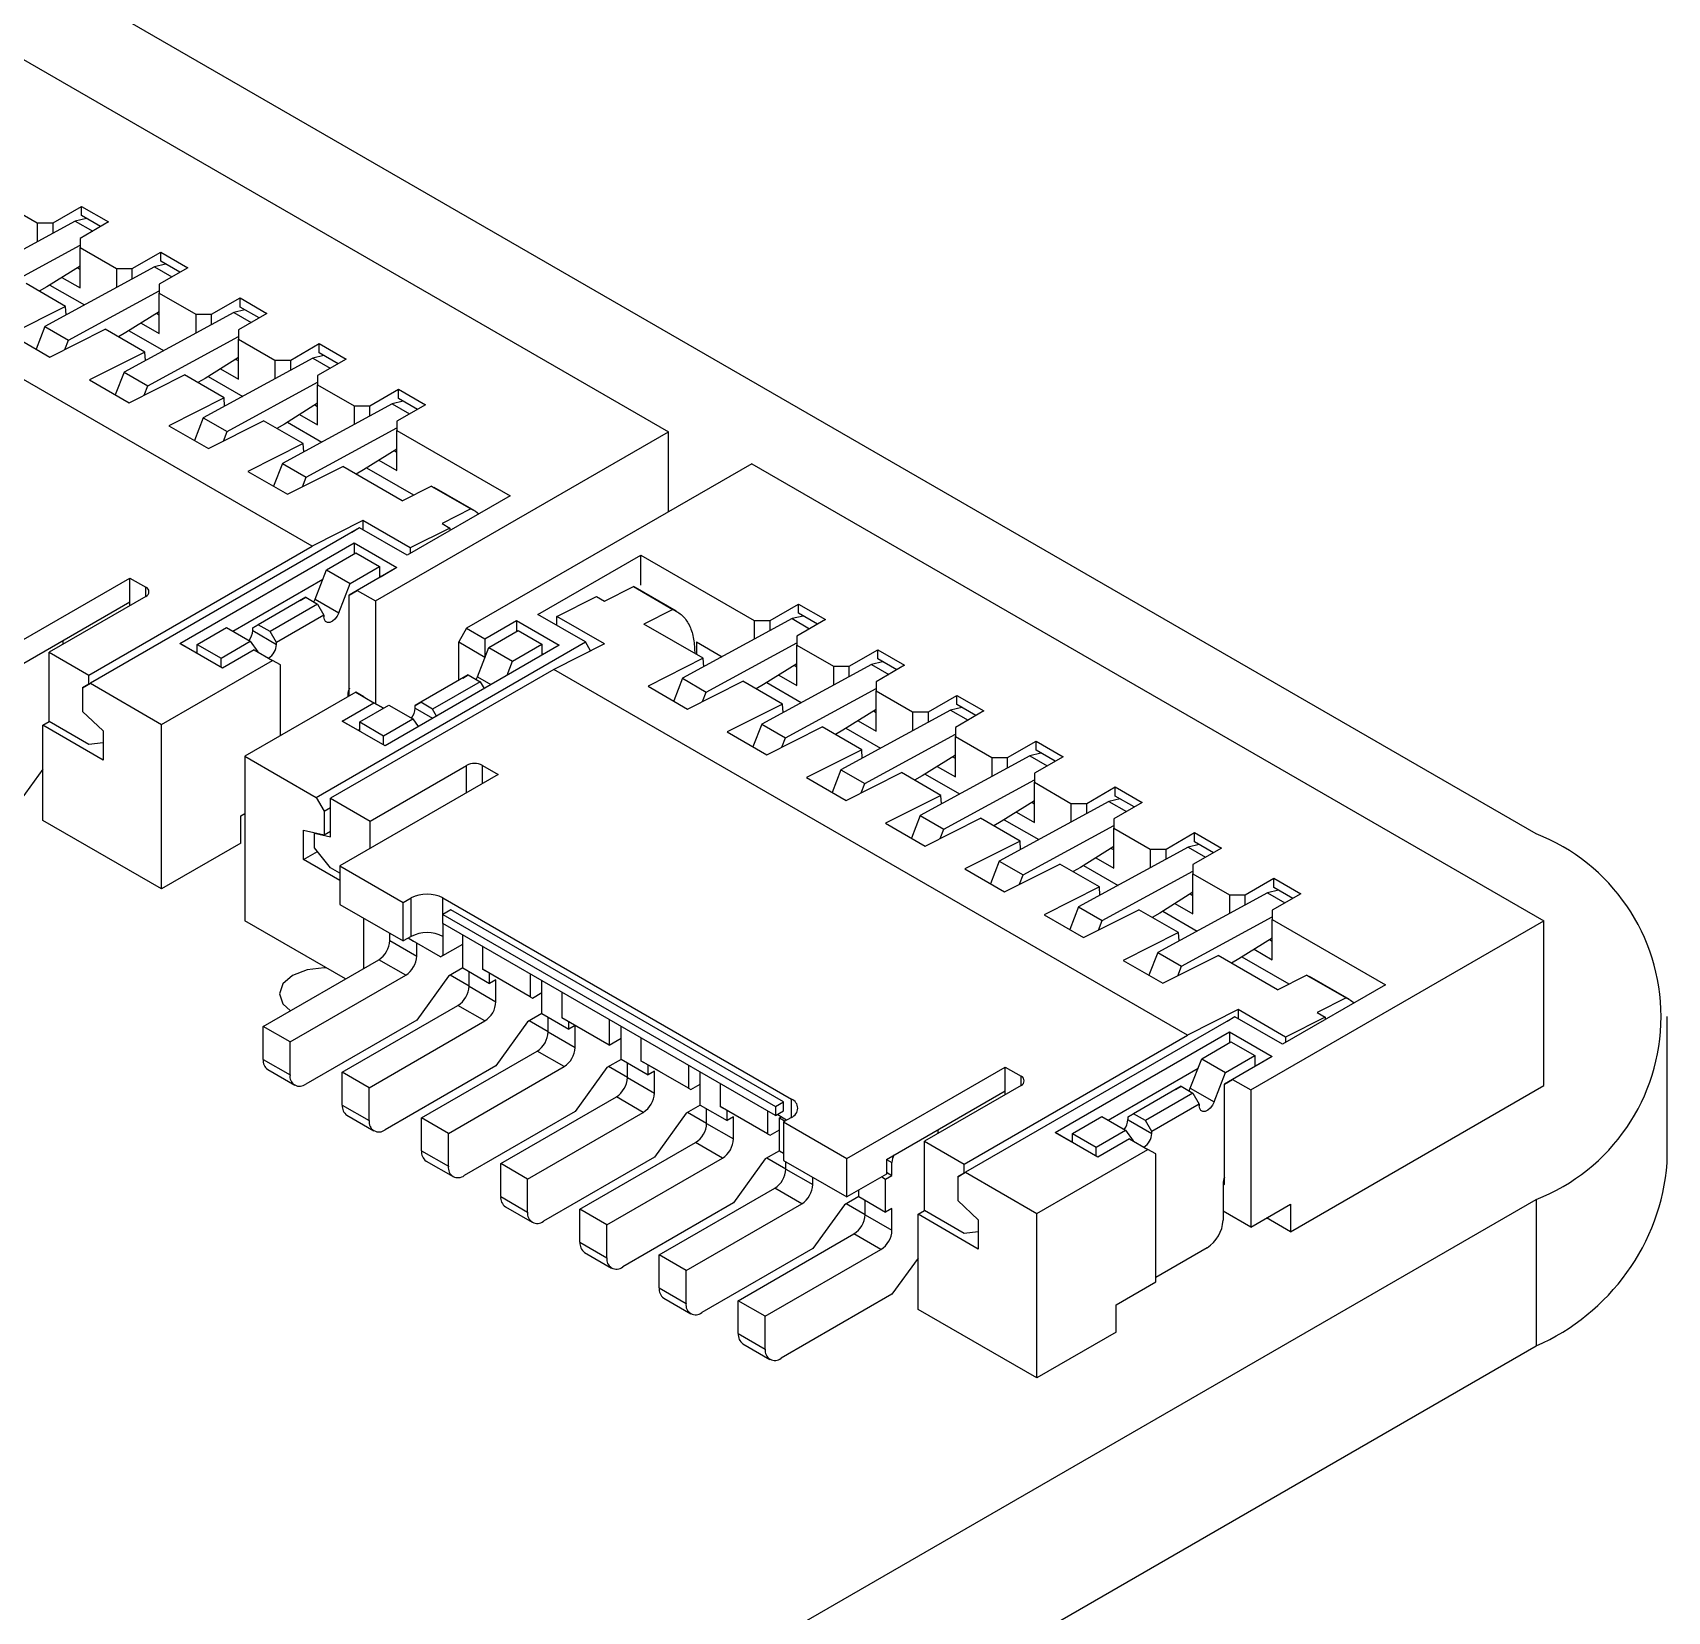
# Model space of a CAD drawing. Header units: millimetres. Extents: x 5 to 292, y 4 to 204.
# Drawn here: x 216.68 to 223.97, y 162.19 to 169.23 of the extents above; entities that cross this region are included whole.
import ezdxf

# ---------------------------------------------------------------- set-up
doc = ezdxf.new("R2010")
doc.units = ezdxf.units.MM

msp = doc.modelspace()

# ---------------------------------------------------------------- linework, layer by layer
at = {"color": 7, "linetype": 'Continuous', "lineweight": 25}
for p, q in [((223.3877, 165.6571), (214.1953, 170.9638)), ((215.9796, 169.493), (219.5151, 167.452)), ((217.9242, 166.9417), (215.0957, 168.5745)), ((216.5347, 168.4786), (216.6973, 168.3847)), ((216.768, 168.3847), (216.8953, 168.4582)), ((216.8953, 168.4582), (217.0155, 168.3888)), ((216.8953, 168.4174), (216.8953, 168.4582)), ((216.9802, 168.3684), (216.8953, 168.4174)), ((216.867, 168.3929), (216.3775, 168.1266)), ((216.6973, 168.3847), (216.768, 168.3847)), ((216.6973, 168.3847), (216.6973, 168.3006)), ((216.768, 168.339), (216.768, 168.3847)), ((216.9165, 168.4046), (216.867, 168.3929)), ((216.867, 168.3929), (216.9448, 168.348)), ((217.0155, 168.3888), (216.8882, 168.3153)), ((216.9174, 168.4046), (216.9165, 168.4046)), ((216.4836, 168.0654), (216.8882, 168.2855)), ((216.8882, 168.3153), (216.8882, 168.2745)), ((216.8882, 168.2745), (217.0509, 168.1806)), ((216.8882, 168.0949), (216.8882, 168.2745)), ((217.2206, 168.1888), (216.7311, 167.9225)), ((216.8882, 168.1915), (216.7398, 168.0989)), ((217.1216, 168.1806), (217.2489, 168.2541)), ((217.2701, 168.2005), (217.2206, 168.1888)), ((217.2206, 168.1888), (217.2984, 168.1439)), ((217.2489, 168.2541), (217.3691, 168.1847)), ((217.2489, 168.2133), (217.2489, 168.2541)), ((217.3337, 168.1643), (217.2489, 168.2133)), ((217.271, 168.2005), (217.2701, 168.2005)), ((216.8077, 168.1413), (216.8882, 168.0949)), ((216.8882, 168.1765), (216.8757, 168.1837)), ((217.0509, 168.1806), (217.1216, 168.1806)), ((217.0509, 168.1806), (217.0509, 168.0965)), ((217.1216, 168.1349), (217.1216, 168.1806)), ((217.3691, 168.1847), (217.2418, 168.1112)), ((216.824, 168.0118), (216.6472, 168.1139)), ((216.7398, 168.0989), (216.7064, 168.0797)), ((216.7533, 168.1074), (216.9075, 168.0184)), ((216.8371, 167.8613), (217.2418, 168.0814)), ((217.2418, 168.1112), (217.2418, 168.0704)), ((217.2418, 168.0704), (217.4044, 167.9765)), ((217.2418, 167.8908), (217.2418, 168.0704)), ((217.4751, 167.9765), (217.6024, 168.05)), ((217.6024, 168.05), (217.7226, 167.9806)), ((217.6024, 168.0092), (217.6024, 168.05)), ((216.824, 168.0118), (216.5771, 167.8875)), ((216.8262, 167.9743), (216.824, 168.0118)), ((217.5741, 167.9847), (217.0846, 167.7184)), ((217.2418, 167.9874), (217.0933, 167.8948)), ((217.2418, 167.9724), (217.2293, 167.9796)), ((217.4044, 167.9765), (217.4751, 167.9765)), ((217.4044, 167.9765), (217.4044, 167.8924)), ((217.4751, 167.9308), (217.4751, 167.9765)), ((217.6236, 167.9964), (217.5741, 167.9847)), ((217.5741, 167.9847), (217.6519, 167.9398)), ((217.7226, 167.9806), (217.5954, 167.9071)), ((217.6873, 167.9602), (217.6024, 168.0092)), ((217.6245, 167.9964), (217.6236, 167.9964)), ((216.7311, 167.9225), (216.6918, 167.8213)), ((216.7311, 167.9225), (216.8371, 167.8613)), ((216.7539, 167.7854), (217.0007, 167.9097)), ((217.1775, 167.8077), (217.0007, 167.9097)), ((217.1069, 167.9033), (217.261, 167.8143)), ((217.1613, 167.9372), (217.2418, 167.8908)), ((217.5954, 167.9071), (217.5954, 167.8663)), ((216.5771, 167.8875), (216.7539, 167.7854)), ((216.8208, 167.8191), (216.8371, 167.8613)), ((217.0933, 167.8948), (217.0599, 167.8756)), ((217.1907, 167.6572), (217.5954, 167.8773)), ((217.5954, 167.8663), (217.758, 167.7724)), ((217.5954, 167.6867), (217.5954, 167.8663)), ((217.8287, 167.7724), (217.956, 167.8459)), ((217.956, 167.8459), (218.0762, 167.7765)), ((217.956, 167.8051), (217.956, 167.8459)), ((217.1775, 167.8077), (216.9307, 167.6834)), ((217.1798, 167.7702), (217.1775, 167.8077)), ((217.9277, 167.7806), (217.4382, 167.5143)), ((217.5954, 167.7833), (217.4469, 167.6907)), ((217.5954, 167.7683), (217.5828, 167.7755)), ((217.758, 167.7724), (217.8287, 167.7724)), ((217.758, 167.7724), (217.758, 167.6883)), ((217.8287, 167.7267), (217.8287, 167.7724)), ((217.9772, 167.7923), (217.9277, 167.7806)), ((217.9277, 167.7806), (218.0055, 167.7357)), ((218.0762, 167.7765), (217.9489, 167.703)), ((218.0408, 167.7561), (217.956, 167.8051)), ((217.9781, 167.7923), (217.9772, 167.7923)), ((216.9307, 167.6834), (217.1074, 167.5813)), ((217.0846, 167.7184), (217.0454, 167.6172)), ((217.0846, 167.7184), (217.1907, 167.6572)), ((217.1074, 167.5813), (217.3543, 167.7056)), ((217.5311, 167.6036), (217.3543, 167.7056)), ((217.4469, 167.6907), (217.4135, 167.6715)), ((217.4604, 167.6992), (217.6146, 167.6102)), ((217.5148, 167.7331), (217.5954, 167.6867)), ((217.9489, 167.703), (217.9489, 167.6622)), ((217.1743, 167.615), (217.1907, 167.6572)), ((217.5443, 167.4531), (217.9489, 167.6732)), ((217.9489, 167.6622), (218.1115, 167.5683)), ((217.9489, 167.4826), (217.9489, 167.6622)), ((218.1823, 167.5683), (218.3095, 167.6418)), ((218.3095, 167.6418), (218.4297, 167.5724)), ((218.3095, 167.601), (218.3095, 167.6418)), ((217.5311, 167.6036), (217.2842, 167.4793)), ((217.5333, 167.5661), (217.5311, 167.6036)), ((218.2812, 167.5765), (217.7917, 167.3102)), ((217.9489, 167.5792), (217.8004, 167.4866)), ((217.9489, 167.5642), (217.9364, 167.5714)), ((218.1115, 167.5683), (218.1823, 167.5683)), ((218.1115, 167.5683), (218.1115, 167.4842)), ((218.1823, 167.5226), (218.1823, 167.5683)), ((218.3307, 167.5882), (218.2812, 167.5765)), ((218.2812, 167.5765), (218.359, 167.5316)), ((218.4297, 167.5724), (218.3025, 167.4989)), ((218.3944, 167.552), (218.3095, 167.601)), ((218.3316, 167.5882), (218.3307, 167.5882)), ((217.2842, 167.4793), (217.461, 167.3772)), ((217.4382, 167.5143), (217.3989, 167.4131)), ((217.4382, 167.5143), (217.5443, 167.4531)), ((217.461, 167.3772), (217.7078, 167.5015)), ((217.8846, 167.3995), (217.7078, 167.5015)), ((217.8004, 167.4866), (217.767, 167.4674)), ((217.814, 167.4951), (217.9681, 167.4061)), ((217.8684, 167.529), (217.9489, 167.4826)), ((217.8978, 167.249), (218.3025, 167.4691)), ((218.3025, 167.4989), (218.3025, 167.4581)), ((218.3025, 167.4581), (218.808, 167.1662)), ((218.3025, 167.2785), (218.3025, 167.4581)), ((217.5279, 167.4109), (217.5443, 167.4531)), ((217.8846, 167.3995), (217.6378, 167.2752)), ((217.8869, 167.3619), (217.8846, 167.3995)), ((218.207, 166.6968), (219.5151, 167.452)), ((219.5151, 167.095), (219.5151, 167.452)), ((218.3025, 167.3751), (218.154, 167.2825)), ((218.222, 167.3249), (218.3025, 167.2785)), ((218.3025, 167.3601), (218.2899, 167.3673)), ((217.6378, 167.2752), (217.8146, 167.1731)), ((217.7917, 167.3102), (217.7525, 167.209)), ((217.7917, 167.3102), (217.8978, 167.249)), ((217.8146, 167.1731), (218.0614, 167.2974)), ((217.8814, 167.2068), (217.8978, 167.249)), ((218.3266, 167.1444), (218.0614, 167.2974)), ((218.154, 167.2825), (218.1206, 167.2633)), ((218.1675, 167.291), (218.3773, 167.1699)), ((219.8868, 167.3096), (218.614, 166.5748)), ((219.8868, 167.3096), (223.4223, 165.2686)), ((218.3266, 167.1444), (218.4561, 167.2096)), ((218.808, 167.1662), (218.3484, 166.9009)), ((218.4561, 167.2096), (218.6329, 167.1076)), ((218.4696, 167.2006), (218.4561, 167.2096)), ((218.6474, 167.1003), (218.4697, 167.2029)), ((218.6329, 167.1076), (218.504, 167.0426)), ((218.1363, 167.0234), (216.9342, 166.3294)), ((218.1504, 167.0557), (217.9242, 166.9417)), ((218.1363, 167.0234), (218.1009, 167.0029)), ((218.3484, 166.9009), (218.1363, 167.0234)), ((218.1504, 167.0557), (218.1504, 167.0152)), ((218.3626, 166.9332), (218.1504, 167.0557)), ((218.5393, 167.0222), (218.3626, 166.9332)), ((218.504, 167.0426), (218.5393, 167.0222)), ((218.5393, 167.0222), (218.5393, 167.0111)), ((217.3337, 166.507), (218.1115, 166.956)), ((218.1115, 166.956), (218.3025, 166.8458)), ((218.1115, 166.956), (218.1115, 166.907)), ((216.9271, 166.3661), (217.9242, 166.9417)), ((217.9881, 166.8358), (218.1186, 166.9111)), ((218.1186, 166.9111), (218.2247, 166.8499)), ((218.3626, 166.9332), (218.3626, 166.9091)), ((218.9322, 166.636), (219.3918, 166.9014)), ((219.3918, 166.9014), (219.8974, 166.6095)), ((219.3918, 166.767), (219.3918, 166.9014)), ((217.9371, 166.7042), (217.9881, 166.8358)), ((217.9881, 166.8358), (218.0942, 166.7745)), ((218.0942, 166.7745), (218.2247, 166.8499)), ((218.3025, 166.8458), (218.1257, 166.7437)), ((218.2247, 166.8499), (218.2247, 166.8009)), ((218.2247, 166.809), (218.2317, 166.805)), ((218.3025, 166.8458), (218.2317, 166.805)), ((216.4039, 166.3906), (217.111, 166.7988)), ((217.111, 166.7988), (217.1817, 166.758)), ((217.111, 166.6927), (217.111, 166.7988)), ((217.5703, 166.5619), (217.9718, 166.7937)), ((218.0432, 166.643), (218.0942, 166.7745)), ((218.0903, 166.7233), (218.1257, 166.7437)), ((218.1257, 166.7437), (218.0903, 166.7233)), ((218.1257, 166.7437), (218.207, 166.6968)), ((219.2292, 166.6962), (219.3581, 166.7611)), ((219.3581, 166.7611), (219.5349, 166.659)), ((219.3717, 166.7523), (219.3581, 166.7611)), ((219.5503, 166.6513), (219.3681, 166.7564)), ((216.5807, 166.3865), (217.111, 166.6927)), ((217.1817, 166.7172), (216.7504, 166.4682)), ((217.111, 166.6764), (217.111, 166.6927)), ((217.8959, 166.7131), (217.6837, 166.5907)), ((217.9489, 166.6825), (217.7368, 166.56)), ((217.8711, 166.6988), (217.8959, 166.7131)), ((217.8959, 166.7131), (217.9489, 166.6825)), ((217.9315, 166.6926), (217.9371, 166.7042)), ((217.9371, 166.7042), (218.0432, 166.643)), ((217.9489, 166.6825), (217.9772, 166.6335)), ((218.0903, 166.2742), (218.0903, 166.7233)), ((218.207, 166.6968), (218.207, 166.2383)), ((219.017, 166.6275), (219.1938, 166.7166)), ((219.1938, 166.7166), (219.2292, 166.6962)), ((219.5349, 166.659), (219.4053, 166.5938)), ((219.9681, 166.6095), (220.0954, 166.683)), ((220.0954, 166.683), (220.2156, 166.6136)), ((220.0954, 166.6422), (220.0954, 166.683)), ((217.6837, 166.5907), (217.659, 166.5764)), ((217.659, 166.5764), (217.6837, 166.5906)), ((217.7368, 166.56), (217.6837, 166.5907)), ((217.9772, 166.6335), (217.7651, 166.511)), ((217.9772, 166.6335), (217.9772, 166.6253)), ((218.6953, 166.5279), (218.8367, 166.6095)), ((218.8367, 166.6095), (219.0277, 166.4993)), ((218.8367, 166.6095), (218.8367, 166.5605)), ((219.1443, 166.5136), (218.9322, 166.636)), ((219.2292, 166.5051), (219.017, 166.6275)), ((219.017, 166.5871), (219.017, 166.6275)), ((219.6705, 166.4407), (219.4053, 166.5938)), ((220.0671, 166.6177), (219.5776, 166.3514)), ((219.8974, 166.6095), (219.9681, 166.6095)), ((219.8974, 166.6095), (219.8974, 166.5254)), ((219.9681, 166.5638), (219.9681, 166.6095)), ((220.1166, 166.6294), (220.0671, 166.6177)), ((220.0671, 166.6177), (220.1449, 166.5728)), ((220.2156, 166.6136), (220.0883, 166.5401)), ((220.1802, 166.5932), (220.0954, 166.6422)), ((220.1175, 166.6294), (220.1166, 166.6294)), ((216.8123, 166.504), (216.8123, 166.5203)), ((217.4115, 166.5029), (217.542, 166.5782)), ((217.5176, 166.4417), (217.6481, 166.517)), ((217.542, 166.5782), (217.6481, 166.517)), ((217.6481, 166.517), (217.6814, 166.4696)), ((217.659, 166.5641), (217.659, 166.5764)), ((217.659, 166.5641), (217.7651, 166.5029)), ((217.7651, 166.511), (217.7368, 166.56)), ((217.7651, 166.5029), (217.7651, 166.511)), ((217.9422, 165.8196), (219.1443, 166.5136)), ((218.614, 166.5748), (218.5786, 166.5136)), ((218.5786, 166.3421), (218.5786, 166.5136)), ((218.5786, 166.5136), (218.6953, 166.4462)), ((218.614, 166.5748), (218.6953, 166.5279)), ((218.6953, 166.5279), (218.6953, 166.4462)), ((218.7133, 166.4893), (218.8438, 166.5646)), ((218.8438, 166.5646), (218.9499, 166.5034)), ((219.1672, 166.4739), (219.1443, 166.5136)), ((219.6393, 166.5135), (219.754, 166.4474)), ((219.6393, 166.5135), (219.6393, 166.4587)), ((219.6837, 166.2902), (220.0883, 166.5103)), ((220.0883, 166.5401), (220.0883, 166.4993)), ((216.7504, 166.4682), (216.9271, 166.3661)), ((216.7504, 166.1579), (216.7504, 166.4682)), ((217.5246, 166.3968), (217.3337, 166.507)), ((217.3337, 166.507), (217.4044, 166.4661)), ((217.4044, 166.4661), (217.4115, 166.4702)), ((217.4115, 166.4621), (217.4115, 166.5029)), ((217.4115, 166.5029), (217.5176, 166.4417)), ((217.5176, 166.4008), (217.5176, 166.4417)), ((217.6661, 166.4784), (217.5246, 166.3968)), ((217.6661, 166.4784), (217.7474, 166.4315)), ((217.6661, 166.4784), (217.6661, 166.4784)), ((219.0277, 166.4993), (218.2498, 166.0503)), ((218.6623, 166.3578), (218.7133, 166.4893)), ((218.6953, 166.4462), (218.697, 166.4472)), ((218.6953, 166.4462), (218.6953, 166.4429)), ((218.7133, 166.4893), (218.8194, 166.4281)), ((218.8194, 166.4281), (218.9499, 166.5034)), ((218.9499, 166.5034), (218.9499, 166.4544)), ((218.9499, 166.4626), (218.9569, 166.4585)), ((219.0277, 166.4993), (218.9569, 166.4585)), ((219.2292, 166.5051), (219.0029, 166.3911)), ((219.6705, 166.4407), (219.4236, 166.3164)), ((219.6322, 166.4686), (219.6322, 166.4628)), ((219.6727, 166.4032), (219.6705, 166.4407)), ((220.0883, 166.4993), (220.2509, 166.4054)), ((220.0883, 166.3197), (220.0883, 166.4993)), ((220.3217, 166.4054), (220.4489, 166.4789)), ((220.4489, 166.4789), (220.5691, 166.4095)), ((220.4489, 166.4381), (220.4489, 166.4789)), ((220.5338, 166.3891), (220.4489, 166.4381)), ((216.9271, 166.3253), (216.9271, 166.3661)), ((217.2524, 166.1457), (217.7474, 166.4315)), ((217.7827, 166.411), (217.7474, 166.4315)), ((217.7827, 166.411), (217.7474, 166.4315)), ((217.7827, 166.0949), (217.7827, 166.411)), ((219.0029, 166.3911), (218.0059, 165.8156)), ((218.6211, 166.3666), (218.4089, 166.2442)), ((218.5963, 166.3523), (218.6211, 166.3666)), ((218.6211, 166.3666), (218.6741, 166.336)), ((218.7949, 166.3649), (218.8194, 166.4281)), ((221.8313, 164.7583), (219.0029, 166.3911)), ((220.4207, 166.4136), (219.9311, 166.1473)), ((220.0883, 166.4163), (219.9398, 166.3238)), ((220.0078, 166.3661), (220.0883, 166.3197)), ((220.0883, 166.4013), (220.0758, 166.4085)), ((220.2509, 166.4054), (220.3217, 166.4054)), ((220.2509, 166.4054), (220.2509, 166.3213)), ((220.3217, 166.3597), (220.3217, 166.4054)), ((220.4701, 166.4253), (220.4207, 166.4136)), ((220.4207, 166.4136), (220.4984, 166.3687)), ((220.5691, 166.4095), (220.4419, 166.336)), ((220.471, 166.4253), (220.4701, 166.4253)), ((216.8989, 166.309), (216.9342, 166.3294)), ((216.9271, 166.3253), (216.8989, 166.309)), ((216.8989, 166.309), (216.8989, 166.2028)), ((216.9342, 166.3294), (217.2524, 166.1457)), ((218.6741, 166.336), (218.462, 166.2136)), ((218.6567, 166.3461), (218.6623, 166.3578)), ((218.6741, 166.336), (218.6918, 166.3054)), ((219.4236, 166.3164), (219.6004, 166.2143)), ((219.5776, 166.3514), (219.5383, 166.2502)), ((219.5776, 166.3514), (219.6837, 166.2902)), ((219.6004, 166.2143), (219.8473, 166.3387)), ((220.024, 166.2366), (219.8473, 166.3387)), ((219.9398, 166.3238), (219.9064, 166.3045)), ((219.9534, 166.3322), (220.1075, 166.2433)), ((220.0372, 166.0861), (220.4419, 166.3062)), ((220.4419, 166.336), (220.4419, 166.2952)), ((220.4419, 166.2952), (220.6045, 166.2013)), ((220.4419, 166.1156), (220.4419, 166.2952)), ((218.119, 166.2891), (217.624, 166.0033)), ((218.0589, 166.1605), (218.2003, 166.2421)), ((218.0833, 166.2783), (218.0903, 166.2742)), ((218.0833, 166.2783), (218.0833, 166.2684)), ((218.119, 166.2891), (218.2003, 166.2421)), ((218.1544, 166.2687), (218.119, 166.2891)), ((218.1367, 166.1564), (218.2672, 166.2317)), ((218.2003, 166.2421), (218.2428, 166.2176)), ((218.2428, 166.2176), (218.2003, 166.2421)), ((218.2672, 166.2317), (218.3732, 166.1705)), ((218.3842, 166.2299), (218.4089, 166.2442)), ((218.4089, 166.2442), (218.3842, 166.2299)), ((218.3842, 166.2176), (218.3842, 166.2299)), ((218.462, 166.2136), (218.4089, 166.2442)), ((219.6673, 166.248), (219.6837, 166.2902)), ((220.024, 166.2366), (219.7772, 166.1123)), ((220.0263, 166.1991), (220.024, 166.2366)), ((220.6752, 166.2013), (220.8025, 166.2748)), ((220.8237, 166.2212), (220.7742, 166.2095)), ((220.8025, 166.2748), (220.9227, 166.2054)), ((220.8025, 166.234), (220.8025, 166.2748)), ((220.8873, 166.185), (220.8025, 166.234)), ((220.8246, 166.2212), (220.8237, 166.2212)), ((216.7221, 166.1416), (216.7504, 166.1579)), ((216.9271, 166.0559), (216.7504, 166.1579)), ((216.8989, 166.2028), (216.9908, 166.1171)), ((217.2524, 165.4108), (217.2524, 166.1457)), ((218.2498, 166.0503), (218.0589, 166.1605)), ((218.0589, 166.1605), (218.1296, 166.1197)), ((218.1367, 166.1564), (218.2428, 166.0952)), ((218.1367, 166.1156), (218.1367, 166.1564)), ((218.2428, 166.0952), (218.3732, 166.1705)), ((218.3647, 166.1754), (218.3719, 166.1796)), ((218.3732, 166.1705), (218.3977, 166.1357)), ((218.4796, 166.1829), (218.462, 166.2136)), ((219.9311, 166.1473), (219.8919, 166.0461)), ((219.9311, 166.1473), (220.0372, 166.0861)), ((220.7742, 166.2095), (220.2847, 165.9432)), ((220.4419, 166.2122), (220.2934, 166.1196)), ((220.3614, 166.162), (220.4419, 166.1156)), ((220.4419, 166.1972), (220.4294, 166.2044)), ((220.6045, 166.2013), (220.6752, 166.2013)), ((220.6045, 166.2013), (220.6045, 166.1172)), ((220.6752, 166.1556), (220.6752, 166.2013)), ((220.7742, 166.2095), (220.852, 166.1646)), ((220.9227, 166.2054), (220.7954, 166.1319)), ((216.7221, 165.717), (216.7221, 166.1416)), ((216.9908, 165.9865), (216.7221, 166.1416)), ((216.9908, 166.1171), (216.9908, 165.9865)), ((218.1296, 166.1197), (218.1367, 166.1237)), ((218.2428, 166.0544), (218.2428, 166.0952)), ((219.7772, 166.1123), (219.954, 166.0102)), ((219.954, 166.0102), (220.2008, 166.1346)), ((220.0209, 166.0439), (220.0372, 166.0861)), ((220.3776, 166.0325), (220.2008, 166.1346)), ((220.2934, 166.1196), (220.26, 166.1004)), ((220.307, 166.1281), (220.4611, 166.0391)), ((220.3908, 165.882), (220.7954, 166.1021)), ((220.7954, 166.1319), (220.7954, 166.0911)), ((220.7954, 166.0911), (220.9581, 165.9972)), ((220.7954, 165.9115), (220.7954, 166.0911)), ((216.9908, 166.0632), (216.9271, 166.0559)), ((217.624, 166.0033), (217.9422, 165.8196)), ((217.624, 166.0033), (217.624, 165.2684)), ((218.2498, 166.0503), (218.2498, 166.0503)), ((220.3776, 166.0325), (220.1307, 165.9082)), ((220.3798, 165.995), (220.3776, 166.0325)), ((221.1278, 166.0054), (220.6383, 165.7391)), ((220.7954, 166.0081), (220.6469, 165.9155)), ((220.7954, 165.9931), (220.7829, 166.0003)), ((221.0288, 165.9972), (221.156, 166.0707)), ((221.1773, 166.0171), (221.1278, 166.0054)), ((221.1278, 166.0054), (221.2055, 165.9605)), ((221.2763, 166.0013), (221.149, 165.9278)), ((221.156, 166.0707), (221.2763, 166.0013)), ((221.156, 166.0299), (221.156, 166.0707)), ((221.2409, 165.9809), (221.156, 166.0299)), ((221.1781, 166.0171), (221.1773, 166.0171)), ((216.7221, 165.946), (216.6054, 165.7843)), ((218.1827, 165.7135), (218.614, 165.9625)), ((218.6847, 165.9625), (218.7554, 165.9217)), ((220.2847, 165.9432), (220.2454, 165.842)), ((220.2847, 165.9432), (220.3908, 165.882)), ((220.3075, 165.8061), (220.5544, 165.9304)), ((220.7311, 165.8284), (220.5544, 165.9304)), ((220.7149, 165.9579), (220.7954, 165.9115)), ((220.9581, 165.9972), (221.0288, 165.9972)), ((220.9581, 165.9972), (220.9581, 165.9131)), ((221.0288, 165.9515), (221.0288, 165.9972)), ((221.149, 165.9278), (221.149, 165.887)), ((218.7554, 165.9217), (218.0483, 165.5135)), ((220.1307, 165.9082), (220.3075, 165.8061)), ((220.3744, 165.8398), (220.3908, 165.882)), ((220.6469, 165.9155), (220.6136, 165.8963)), ((220.6605, 165.924), (220.8146, 165.835)), ((220.7443, 165.6779), (221.149, 165.898)), ((221.149, 165.887), (221.3116, 165.7931)), ((221.149, 165.7074), (221.149, 165.887)), ((221.3823, 165.7931), (221.5096, 165.8666)), ((221.5096, 165.8666), (221.6298, 165.7972)), ((221.5096, 165.8258), (221.5096, 165.8666)), ((217.9422, 165.8196), (217.9776, 165.7584)), ((218.0059, 165.8156), (218.1827, 165.7135)), ((218.0059, 165.6441), (218.0059, 165.8156)), ((220.7311, 165.8284), (220.4843, 165.7041)), ((220.7334, 165.7909), (220.7311, 165.8284)), ((221.4813, 165.8013), (220.9918, 165.535)), ((221.149, 165.804), (221.0005, 165.7114)), ((221.149, 165.789), (221.1365, 165.7962)), ((221.3116, 165.7931), (221.3823, 165.7931)), ((221.3116, 165.7931), (221.3116, 165.709)), ((221.3823, 165.7474), (221.3823, 165.7931)), ((221.5308, 165.813), (221.4813, 165.8013)), ((221.4813, 165.8013), (221.5591, 165.7564)), ((221.6298, 165.7972), (221.5025, 165.7237)), ((221.5944, 165.7768), (221.5096, 165.8258)), ((221.5317, 165.813), (221.5308, 165.813)), ((217.2524, 165.4108), (216.7221, 165.717)), ((217.606, 165.7374), (217.624, 165.7479)), ((217.606, 165.6149), (217.606, 165.7374)), ((217.9776, 165.7584), (218.0059, 165.7747)), ((217.9776, 165.7584), (217.9776, 165.6523)), ((218.1827, 165.591), (218.1827, 165.7135)), ((220.6383, 165.7391), (220.599, 165.6379)), ((220.6383, 165.7391), (220.7443, 165.6779)), ((220.6611, 165.602), (220.9079, 165.7263)), ((221.0847, 165.6243), (220.9079, 165.7263)), ((221.0005, 165.7114), (220.9671, 165.6922)), ((221.0141, 165.7199), (221.1682, 165.6309)), ((221.0685, 165.7538), (221.149, 165.7074)), ((221.5025, 165.7237), (221.5025, 165.6829)), ((217.8857, 165.6727), (217.9776, 165.6523)), ((217.8857, 165.542), (217.8857, 165.6727)), ((217.9368, 165.6613), (217.9352, 165.6604)), ((217.9352, 165.6604), (218.0059, 165.6441)), ((217.9352, 165.5951), (217.9352, 165.6604)), ((217.9776, 165.6523), (218.0059, 165.6686)), ((220.4843, 165.7041), (220.6611, 165.602)), ((220.728, 165.6357), (220.7443, 165.6779)), ((221.0979, 165.4738), (221.5025, 165.6939)), ((221.5025, 165.6829), (221.6652, 165.589)), ((221.5025, 165.5033), (221.5025, 165.6829)), ((221.7359, 165.589), (221.8632, 165.6625)), ((221.8632, 165.6625), (221.9834, 165.5931)), ((221.8632, 165.6217), (221.8632, 165.6625)), ((217.606, 165.6149), (217.2524, 165.4108)), ((217.8857, 165.542), (217.9484, 165.5782)), ((218.0059, 165.5053), (217.9352, 165.5951)), ((221.0847, 165.6243), (220.8378, 165.5)), ((221.0869, 165.5868), (221.0847, 165.6243)), ((221.8349, 165.5972), (221.3454, 165.3309)), ((221.5025, 165.5999), (221.354, 165.5073)), ((221.5025, 165.5849), (221.49, 165.5921)), ((221.6652, 165.589), (221.7359, 165.589)), ((221.6652, 165.589), (221.6652, 165.5049)), ((221.7359, 165.5433), (221.7359, 165.589)), ((221.8844, 165.6089), (221.8349, 165.5972)), ((221.8349, 165.5972), (221.9126, 165.5523)), ((221.9834, 165.5931), (221.8561, 165.5196)), ((221.948, 165.5727), (221.8632, 165.6217)), ((221.8853, 165.6089), (221.8844, 165.6089)), ((218.0483, 165.4481), (217.8857, 165.542)), ((218.0483, 165.4808), (218.0059, 165.5053)), ((218.0483, 165.5135), (218.3312, 165.3502)), ((218.0483, 165.5135), (218.0483, 165.342)), ((220.8378, 165.5), (221.0146, 165.3979)), ((220.9918, 165.535), (220.9525, 165.4338)), ((220.9918, 165.535), (221.0979, 165.4738)), ((221.0146, 165.3979), (221.2615, 165.5222)), ((221.4382, 165.4202), (221.2615, 165.5222)), ((221.354, 165.5073), (221.3207, 165.4881)), ((221.3676, 165.5158), (221.5217, 165.4268)), ((221.422, 165.5497), (221.5025, 165.5033)), ((221.4514, 165.2697), (221.8561, 165.4898)), ((221.8561, 165.5196), (221.8561, 165.4788)), ((221.0815, 165.4316), (221.0979, 165.4738)), ((221.4382, 165.4202), (221.1914, 165.2959)), ((221.4405, 165.3826), (221.4382, 165.4202)), ((221.8561, 165.4788), (222.0187, 165.3849)), ((221.8561, 165.2992), (221.8561, 165.4788)), ((222.0894, 165.3849), (222.2167, 165.4584)), ((222.2167, 165.4584), (222.3369, 165.389)), ((222.2167, 165.4176), (222.2167, 165.4584)), ((222.3016, 165.3686), (222.2167, 165.4176)), ((218.0483, 165.342), (218.3312, 165.1787)), ((218.3312, 165.3502), (218.3665, 165.3706)), ((218.3312, 165.1787), (218.3312, 165.3502)), ((218.3665, 165.1991), (218.3665, 165.3706)), ((218.5079, 165.3706), (220.0636, 164.4726)), ((222.1884, 165.3931), (221.6989, 165.1268)), ((221.8561, 165.3958), (221.7076, 165.3032)), ((221.7756, 165.3456), (221.8561, 165.2992)), ((221.8561, 165.3808), (221.8436, 165.388)), ((222.0187, 165.3849), (222.0894, 165.3849)), ((222.0187, 165.3849), (222.0187, 165.3008)), ((222.0894, 165.3392), (222.0894, 165.3849)), ((222.2379, 165.4048), (222.1884, 165.3931)), ((222.1884, 165.3931), (222.2662, 165.3482)), ((222.3369, 165.389), (222.2096, 165.3155)), ((222.2388, 165.4048), (222.2379, 165.4048)), ((218.1544, 165.0562), (218.1544, 165.2808)), ((218.5433, 165.3175), (218.5079, 165.2971)), ((218.5079, 165.2971), (219.9929, 164.4399)), ((218.5079, 165.2563), (218.5079, 165.2971)), ((220.0282, 164.4603), (218.5433, 165.3175)), ((221.1914, 165.2959), (221.3682, 165.1938)), ((221.3454, 165.3309), (221.3061, 165.2297)), ((221.3454, 165.3309), (221.4514, 165.2697)), ((221.3682, 165.1938), (221.615, 165.3181)), ((221.4351, 165.2275), (221.4514, 165.2697)), ((221.7918, 165.2161), (221.615, 165.3181)), ((221.7076, 165.3032), (221.6742, 165.284)), ((221.7212, 165.3117), (221.8753, 165.2227)), ((221.805, 165.0656), (222.2096, 165.2857)), ((222.2096, 165.3155), (222.2096, 165.2747)), ((222.2096, 165.2747), (222.7152, 164.9828)), ((222.2096, 165.0951), (222.2096, 165.2747)), ((218.073, 165.0093), (217.624, 165.2684)), ((218.271, 165.1807), (218.271, 165.2134)), ((218.3665, 165.1991), (218.3312, 165.1787)), ((219.9929, 164.3991), (218.5079, 165.2563)), ((218.5079, 165.2563), (218.5079, 165.1991)), ((218.5079, 165.1991), (218.5079, 165.1134)), ((218.5963, 165.0583), (218.5963, 165.2053)), ((221.7918, 165.2161), (221.545, 165.0918)), ((221.794, 165.1785), (221.7918, 165.2161)), ((222.1142, 164.5134), (223.4223, 165.2686)), ((223.4223, 164.5337), (223.4223, 165.2686)), ((218.271, 165.1807), (218.3913, 165.1113)), ((218.3771, 165.1767), (218.3523, 165.191)), ((218.4973, 165.1073), (218.3524, 165.191)), ((218.3913, 165.1113), (218.3913, 165.1685)), ((218.5079, 165.1134), (218.5963, 165.1644)), ((218.6847, 165.1543), (218.6847, 165.0522)), ((221.6989, 165.1268), (221.6596, 165.0256)), ((221.6989, 165.1268), (221.805, 165.0656)), ((222.2096, 165.1917), (222.0611, 165.0991)), ((222.1291, 165.1415), (222.2096, 165.0951)), ((222.2096, 165.1767), (222.1971, 165.1839)), ((217.7054, 164.797), (218.2216, 165.095)), ((218.3418, 165.0256), (218.2216, 165.095)), ((218.5079, 165.1134), (218.4973, 165.1073)), ((218.4973, 165.1073), (218.5079, 165.1134)), ((218.4973, 165.1073), (218.4973, 165.1073)), ((218.5964, 165.0583), (218.5327, 165.0215)), ((218.5963, 165.0583), (218.7165, 164.9889)), ((218.8968, 164.9297), (218.6847, 165.0522)), ((218.6847, 165.0522), (218.6953, 165.0461)), ((221.545, 165.0918), (221.7217, 164.9897)), ((221.7217, 164.9897), (221.9686, 165.114)), ((221.7886, 165.0234), (221.805, 165.0656)), ((222.2337, 164.961), (221.9686, 165.114)), ((222.0611, 165.0991), (222.0278, 165.0799)), ((222.0747, 165.1076), (222.2845, 164.9865)), ((217.8256, 164.7276), (218.3418, 165.0256)), ((218.5327, 165.0215), (218.3913, 164.8255)), ((218.6246, 164.9766), (218.5397, 165.0256)), ((218.6246, 164.9766), (218.6246, 165.042)), ((218.766, 165.0052), (218.6953, 165.0461)), ((218.7165, 164.9889), (218.7165, 165.0338)), ((218.7448, 165.0052), (218.7165, 164.9889)), ((218.7448, 164.9072), (218.7448, 165.0052)), ((218.8968, 165.0318), (218.8968, 164.9297)), ((218.9499, 164.8542), (218.9499, 165.0012)), ((222.2337, 164.961), (222.3633, 165.0262)), ((222.7152, 164.9828), (222.2556, 164.7175)), ((222.3633, 165.0262), (222.5401, 164.9242)), ((222.3768, 165.0172), (222.3633, 165.0262)), ((222.5546, 164.9169), (222.3769, 165.0195)), ((218.6246, 164.9766), (218.7448, 164.9072)), ((218.8968, 164.9297), (218.9074, 164.9236)), ((218.8968, 164.9297), (218.9074, 164.9236)), ((218.9074, 164.9236), (218.9499, 164.9481)), ((218.9074, 164.9236), (218.9074, 164.9236)), ((219.0383, 164.9502), (219.0383, 164.8358)), ((222.5401, 164.9242), (222.4112, 164.8592)), ((218.0589, 164.5929), (218.5751, 164.8909)), ((218.6953, 164.8215), (218.5751, 164.8909)), ((218.9499, 164.8542), (218.8862, 164.8174)), ((218.9499, 164.8542), (219.0701, 164.7848)), ((218.9782, 164.7725), (218.9782, 164.8379)), ((219.2504, 164.7134), (219.0383, 164.8358)), ((219.109, 164.795), (219.0383, 164.8358)), ((222.0435, 164.84), (220.8414, 164.146)), ((222.0576, 164.8723), (221.8313, 164.7583)), ((222.0435, 164.84), (222.0081, 164.8195)), ((222.2556, 164.7175), (222.0435, 164.84)), ((222.0576, 164.8723), (222.0576, 164.8318)), ((222.2697, 164.7498), (222.0576, 164.8723)), ((222.4465, 164.8388), (222.2697, 164.7498)), ((222.4112, 164.8592), (222.4465, 164.8388)), ((222.4465, 164.8388), (222.4465, 164.8277)), ((223.9735, 164.1875), (223.9735, 164.8407)), ((217.7054, 164.65), (217.7054, 164.797)), ((217.8256, 164.7276), (217.7054, 164.797)), ((218.3913, 164.8255), (217.8963, 164.5398)), ((218.1791, 164.5235), (218.6953, 164.8215)), ((218.8862, 164.8174), (218.7448, 164.6214)), ((218.9782, 164.7725), (218.8933, 164.8215)), ((218.9782, 164.7725), (219.0984, 164.7031)), ((219.0701, 164.7848), (219.0701, 164.8175)), ((219.0984, 164.8011), (219.0701, 164.7848)), ((219.0984, 164.7031), (219.0984, 164.8011)), ((219.2504, 164.8277), (219.2504, 164.7134)), ((219.3034, 164.6501), (219.3034, 164.7971)), ((220.8343, 164.1827), (221.8313, 164.7583)), ((221.2409, 164.3236), (222.0187, 164.7726)), ((222.0187, 164.7726), (222.2096, 164.6624)), ((222.0187, 164.7726), (222.0187, 164.7236)), ((217.8256, 164.5806), (217.8256, 164.7276)), ((218.4125, 164.3888), (218.9287, 164.6868)), ((219.0489, 164.6174), (218.9287, 164.6868)), ((219.2504, 164.7134), (219.3034, 164.744)), ((219.2504, 164.7134), (219.2504, 164.7134)), ((219.3918, 164.7461), (219.3918, 164.644)), ((221.8953, 164.6524), (222.0258, 164.7277)), ((222.0258, 164.7277), (222.1319, 164.6665)), ((222.2697, 164.7498), (222.2697, 164.7257)), ((217.7054, 164.65), (217.8256, 164.5806)), ((218.7448, 164.6214), (218.2498, 164.3357)), ((218.5327, 164.3194), (219.0489, 164.6174)), ((219.2398, 164.6133), (219.0984, 164.4173)), ((219.3034, 164.65), (219.2398, 164.6133)), ((219.3317, 164.5684), (219.2468, 164.6174)), ((219.3034, 164.6501), (219.4236, 164.5807)), ((219.3317, 164.5684), (219.3317, 164.6338)), ((219.6039, 164.5215), (219.3918, 164.644)), ((219.3918, 164.644), (219.4024, 164.6378)), ((219.4731, 164.597), (219.4024, 164.6378)), ((219.4236, 164.5807), (219.4236, 164.6256)), ((219.6039, 164.6236), (219.6039, 164.5215)), ((220.3111, 164.2072), (221.0182, 164.6154)), ((221.0182, 164.6154), (221.0889, 164.5746)), ((221.0182, 164.5093), (221.0182, 164.6154)), ((221.8443, 164.5208), (221.8953, 164.6524)), ((221.8953, 164.6524), (222.0014, 164.5911)), ((222.0014, 164.5911), (222.1319, 164.6665)), ((222.2096, 164.6624), (222.0329, 164.5603)), ((222.1319, 164.6665), (222.1319, 164.6175)), ((222.1319, 164.6256), (222.1389, 164.6216)), ((222.2096, 164.6624), (222.1389, 164.6216)), ((217.7261, 164.6042), (217.8463, 164.5349)), ((218.0589, 164.4459), (218.0589, 164.5929)), ((218.1791, 164.5235), (218.0589, 164.5929)), ((219.3317, 164.5684), (219.4519, 164.499)), ((219.4519, 164.597), (219.4236, 164.5807)), ((219.4519, 164.499), (219.4519, 164.597)), ((219.6146, 164.5154), (219.657, 164.5399)), ((219.657, 164.446), (219.657, 164.593)), ((219.7454, 164.542), (219.7454, 164.4399)), ((221.4775, 164.3785), (221.879, 164.6103)), ((221.9503, 164.4596), (222.0014, 164.5911)), ((221.9975, 164.5399), (222.0329, 164.5603)), ((222.0329, 164.5603), (221.9975, 164.5399)), ((221.9975, 164.0908), (221.9975, 164.5399)), ((222.0329, 164.5603), (222.1142, 164.5134)), ((218.1791, 164.3765), (218.1791, 164.5235)), ((218.766, 164.1847), (219.2822, 164.4827)), ((219.4024, 164.4133), (219.2822, 164.4827)), ((219.6039, 164.5215), (219.6146, 164.5154)), ((219.6039, 164.5215), (219.6146, 164.5154)), ((219.6146, 164.5154), (219.6146, 164.5154)), ((220.4878, 164.2031), (221.0182, 164.5093)), ((221.0889, 164.5338), (220.6575, 164.2848)), ((221.0182, 164.493), (221.0182, 164.5093)), ((221.803, 164.5297), (221.5909, 164.4072)), ((221.8561, 164.4991), (221.6439, 164.3766)), ((221.7783, 164.5154), (221.803, 164.5297)), ((221.803, 164.5297), (221.8561, 164.4991)), ((221.8387, 164.5092), (221.8443, 164.5208)), ((221.8443, 164.5208), (221.9503, 164.4596)), ((221.8561, 164.4991), (221.8844, 164.4501)), ((222.1142, 164.5134), (222.1142, 163.901)), ((222.2909, 163.8806), (223.4223, 164.5337)), ((218.0589, 164.4459), (218.1791, 164.3765)), ((218.0796, 164.4001), (218.1998, 164.3307)), ((219.0984, 164.4173), (218.6034, 164.1316)), ((218.8862, 164.1153), (219.4024, 164.4133)), ((219.5933, 164.4092), (219.4519, 164.2132)), ((219.657, 164.446), (219.5933, 164.4092)), ((219.6853, 164.3643), (219.6004, 164.4133)), ((219.657, 164.446), (219.7772, 164.3766)), ((219.6853, 164.3643), (219.6853, 164.4297)), ((219.9575, 164.3174), (219.7454, 164.4399)), ((219.7454, 164.4399), (219.756, 164.4337)), ((219.8267, 164.3929), (219.756, 164.4337)), ((219.7772, 164.3766), (219.7772, 164.4215)), ((219.9575, 164.4195), (219.9575, 164.3174)), ((219.9929, 164.4399), (220.0282, 164.4603)), ((219.9929, 164.4399), (219.9929, 164.3991)), ((219.9929, 164.3991), (220.0282, 164.4195)), ((220.0423, 164.3787), (219.9999, 164.4032)), ((220.0282, 164.4195), (220.0282, 164.4603)), ((221.3187, 164.3195), (221.4492, 164.3948)), ((221.4492, 164.3948), (221.5552, 164.3336)), ((221.5662, 164.393), (221.5909, 164.4072)), ((221.5909, 164.4072), (221.5662, 164.393)), ((221.6439, 164.3766), (221.5909, 164.4072)), ((221.8844, 164.4501), (221.6722, 164.3276)), ((221.8844, 164.4501), (221.8844, 164.4419)), ((218.4125, 164.2418), (218.4125, 164.3888)), ((218.5327, 164.3194), (218.4125, 164.3888)), ((219.6853, 164.3643), (219.8055, 164.2949)), ((219.8055, 164.3929), (219.7772, 164.3766)), ((219.8055, 164.2949), (219.8055, 164.3929)), ((219.9681, 164.3113), (220.0105, 164.3358)), ((220.0105, 164.3889), (220.0176, 164.3929)), ((220.0105, 164.2419), (220.0105, 164.3889)), ((220.0105, 164.3889), (220.0353, 164.3746)), ((220.0636, 164.3909), (220.0282, 164.3705)), ((220.0282, 164.3705), (220.3111, 164.2072)), ((220.0282, 164.3705), (220.0282, 164.199)), ((220.7195, 164.3206), (220.7195, 164.3369)), ((221.4318, 164.2134), (221.2409, 164.3236)), ((221.2409, 164.3236), (221.3116, 164.2827)), ((221.4247, 164.2583), (221.5552, 164.3336)), ((221.5552, 164.3336), (221.5886, 164.2862)), ((221.5662, 164.3807), (221.5662, 164.393)), ((221.5662, 164.3807), (221.6722, 164.3195)), ((221.6722, 164.3276), (221.6439, 164.3766)), ((221.6722, 164.3195), (221.6722, 164.3276)), ((218.5327, 164.1724), (218.5327, 164.3194)), ((219.1196, 163.9806), (219.6358, 164.2786)), ((219.756, 164.2092), (219.6358, 164.2786)), ((219.9575, 164.3174), (219.9681, 164.3113)), ((219.9575, 164.3174), (219.9681, 164.3113)), ((219.9681, 164.3113), (219.9681, 164.3113)), ((220.6575, 164.2848), (220.8343, 164.1827)), ((220.6575, 163.9745), (220.6575, 164.2848)), ((221.1596, 163.9623), (221.6546, 164.2481)), ((221.3116, 164.2827), (221.3187, 164.2868)), ((221.3187, 164.3195), (221.4247, 164.2583)), ((221.3187, 164.2787), (221.3187, 164.3195)), ((221.4247, 164.2174), (221.4247, 164.2583)), ((221.5732, 164.295), (221.4318, 164.2134)), ((221.5732, 164.295), (221.6546, 164.2481)), ((221.5732, 164.295), (221.5732, 164.295)), ((221.6899, 164.2276), (221.6546, 164.2481)), ((221.6899, 164.2276), (221.6546, 164.2481)), ((218.4125, 164.2418), (218.5327, 164.1724)), ((218.4332, 164.196), (218.5534, 164.1266)), ((218.766, 164.0377), (218.766, 164.1847)), ((218.8862, 164.1153), (218.766, 164.1847)), ((219.4519, 164.2132), (218.9569, 163.9275)), ((219.2398, 163.9112), (219.756, 164.2092)), ((219.9469, 164.2051), (219.8055, 164.0091)), ((220.0105, 164.2418), (219.9469, 164.2051)), ((220.0388, 164.1602), (219.9539, 164.2092)), ((220.0105, 164.2419), (220.0282, 164.2317)), ((220.0282, 164.199), (220.3111, 164.0358)), ((220.0388, 164.1602), (220.0388, 164.1929)), ((220.3111, 164.0358), (220.3111, 164.2072)), ((220.4878, 164.2031), (220.4878, 164.1378)), ((220.5126, 164.1317), (220.5126, 164.1888)), ((220.8343, 164.1419), (220.8343, 164.1827)), ((221.6899, 163.6561), (221.6899, 164.2276)), ((218.8862, 163.9683), (218.8862, 164.1153)), ((220.0388, 164.1602), (220.159, 164.0908)), ((220.159, 164.0908), (220.159, 164.1235)), ((220.4878, 164.1378), (220.3111, 164.0358)), ((220.4666, 164.1256), (220.4843, 164.1154)), ((220.4843, 164.1154), (220.5126, 164.1317)), ((220.4843, 163.9684), (220.4843, 164.1154)), ((220.4878, 164.146), (220.5126, 164.1317)), ((220.806, 164.1256), (220.8414, 164.146)), ((220.8343, 164.1419), (220.806, 164.1256)), ((220.806, 164.1256), (220.806, 164.0194)), ((220.8414, 164.146), (221.1596, 163.9623)), ((218.766, 164.0377), (218.8862, 163.9683)), ((219.4731, 163.7765), (219.9893, 164.0745)), ((220.1095, 164.0051), (219.9893, 164.0745)), ((220.3641, 164.0378), (220.3004, 164.001)), ((220.3641, 164.0378), (220.3641, 164.0664)), ((220.3641, 164.0378), (220.4843, 163.9684)), ((221.9904, 164.0949), (221.9975, 164.0908)), ((221.9904, 164.0949), (221.9904, 163.9316)), ((212.2154, 157.5747), (223.3877, 164.0243)), ((218.7867, 163.9919), (218.9069, 163.9225)), ((219.1196, 163.8336), (219.1196, 163.9806)), ((219.2398, 163.9112), (219.1196, 163.9806)), ((219.8055, 164.0091), (219.3105, 163.7234)), ((219.5933, 163.7071), (220.1095, 164.0051)), ((220.3004, 164.001), (220.159, 163.805)), ((220.3924, 163.9561), (220.3075, 164.0051)), ((220.3924, 163.9561), (220.3924, 164.0214)), ((220.3924, 163.9561), (220.5126, 163.8867)), ((220.5126, 163.9847), (220.4843, 163.9684)), ((220.5126, 163.8867), (220.5126, 163.9847)), ((220.6292, 163.9582), (220.6575, 163.9745)), ((220.6292, 163.5336), (220.6292, 163.9582)), ((220.8979, 163.8031), (220.6292, 163.9582)), ((220.8343, 163.8725), (220.6575, 163.9745)), ((220.806, 164.0194), (220.8979, 163.9337)), ((221.1596, 163.2274), (221.1596, 163.9623)), ((222.1142, 163.901), (221.9904, 163.9724)), ((222.1142, 163.901), (222.2909, 164.003)), ((222.2909, 164.003), (222.2909, 163.8806)), ((223.3877, 164.0243), (223.3877, 163.3711)), ((219.2398, 163.7642), (219.2398, 163.9112)), ((220.8979, 163.9337), (220.8979, 163.8031)), ((222.2909, 163.8806), (222.1849, 163.9418)), ((219.1196, 163.8336), (219.2398, 163.7642)), ((219.8267, 163.5724), (220.3429, 163.8704)), ((220.4631, 163.801), (220.3429, 163.8704)), ((220.8979, 163.8798), (220.8343, 163.8725)), ((219.1403, 163.7878), (219.2605, 163.7184)), ((219.4731, 163.6295), (219.4731, 163.7765)), ((219.5933, 163.7071), (219.4731, 163.7765)), ((220.159, 163.805), (219.664, 163.5193)), ((219.9469, 163.503), (220.4631, 163.801)), ((220.6292, 163.7626), (220.5126, 163.6009)), ((221.9197, 163.8091), (221.6899, 163.6765)), ((219.5933, 163.5601), (219.5933, 163.7071)), ((219.4731, 163.6295), (219.5933, 163.5601)), ((220.5126, 163.6009), (220.0176, 163.3152)), ((221.5131, 163.554), (221.6899, 163.6561)), ((219.4938, 163.5837), (219.6141, 163.5143)), ((219.8267, 163.4254), (219.8267, 163.5724)), ((219.9469, 163.503), (219.8267, 163.5724)), ((221.1596, 163.2274), (220.6292, 163.5336)), ((221.5131, 163.4315), (221.5131, 163.554)), ((219.9469, 163.356), (219.9469, 163.503)), ((219.8267, 163.4254), (219.9469, 163.356)), ((219.8474, 163.3796), (219.9676, 163.3102)), ((221.5131, 163.4315), (221.1596, 163.2274)), ((212.2154, 156.9214), (223.3877, 163.3711))]:
    msp.add_line(p, q, dxfattribs=at)
at = {"color": 8, "linetype": 'Continuous', "lineweight": 25}
for p, q in [((217.1817, 166.7172), (217.1817, 166.758)), ((218.6623, 166.3578), (218.7224, 166.3231)), ((218.3842, 166.2176), (218.462, 166.1727)), ((218.614, 165.8401), (218.614, 165.9625)), ((218.6847, 165.8809), (218.6847, 165.9625)), ((218.5079, 165.2971), (218.5079, 165.3706)), ((221.0889, 164.5338), (221.0889, 164.5746)), ((220.0636, 164.3909), (220.0636, 164.4726)), ((220.4878, 164.2031), (220.5126, 164.1888))]:
    msp.add_line(p, q, dxfattribs=at)
at = {"color": 7, "linetype": 'Continuous', "lineweight": 25, "flags": 128}
for points in [[(218.6329, 167.1076), (218.6528, 167.097), (218.6682, 167.0855)], [(218.0432, 166.643), (218.0359, 166.6285), (218.0261, 166.6158), (218.0149, 166.6063), (218.0034, 166.601), (217.9929, 166.6005), (217.9845, 166.6047), (217.9791, 166.6133), (217.9772, 166.6253)], [(217.9885, 165.0581), (217.9784, 165.0582), (217.9018, 165.0494), (217.8369, 165.0244), (217.7936, 164.9869), (217.7784, 164.9428), (217.7936, 164.8986), (217.827, 164.8673)], [(222.5401, 164.9242), (222.56, 164.9136), (222.5754, 164.9021)], [(221.9503, 164.4596), (221.943, 164.4451), (221.9332, 164.4324), (221.922, 164.4229), (221.9106, 164.4176), (221.9001, 164.4171), (221.8917, 164.4213), (221.8862, 164.4299), (221.8844, 164.4419)]]:
    msp.add_lwpolyline(points, dxfattribs=at)
at = {"color": 7, "linetype": 'Continuous', "lineweight": 25}
for centre, radius, start, end in [((217.1739, 166.7376), 0.0218, 290.78519, 69.21573), ((217.5813, 166.5681), 0.0777, 321.95174, 357.0819), ((217.6892, 166.5059), 0.076, 302.27345, 357.74196), ((218.1532, 166.2762), 0.0699, 153.95342, 178.25021), ((218.3065, 166.2216), 0.0777, 321.95174, 357.0819), ((218.6493, 165.8943), 0.0769, 62.6096, 117.3904), ((223.0692, 164.8407), 0.8763, 291.31254, 68.68744), ((218.4372, 165.2341), 0.1537, 62.61004, 117.39027), ((218.4372, 165.0627), 0.1537, 62.61004, 117.39027), ((218.1636, 165.1856), 0.1076, 302.60706, 357.39294), ((218.2838, 165.1162), 0.1076, 302.60706, 357.39294), ((218.5171, 164.9815), 0.1076, 302.60706, 357.39294), ((218.6373, 164.9121), 0.1076, 302.60706, 357.39294), ((218.8707, 164.7774), 0.1076, 302.60706, 357.39294), ((218.9909, 164.708), 0.1076, 302.60706, 357.39294), ((217.7554, 164.6451), 0.0503, 174.38185, 234.30046), ((217.8687, 164.5736), 0.0437, 170.78568, 309.20449), ((219.2242, 164.5733), 0.1076, 302.60706, 357.39294), ((221.0811, 164.5542), 0.0218, 290.78359, 69.21664), ((219.3444, 164.5039), 0.1076, 302.60706, 357.39294), ((220.0481, 164.4317), 0.0437, 290.7835, 69.21569), ((218.109, 164.441), 0.0503, 174.38185, 234.30046), ((218.2222, 164.3695), 0.0437, 170.78568, 309.20449), ((219.5778, 164.3692), 0.1076, 302.60706, 357.39294), ((221.4885, 164.3847), 0.0777, 321.95174, 357.0819), ((219.698, 164.2998), 0.1076, 302.60706, 357.39294), ((221.5963, 164.3225), 0.076, 302.27412, 357.7419), ((218.4625, 164.2369), 0.0503, 174.38185, 234.30046), ((220.5845, 164.1864), 0.072, 149.20743, 178.05653), ((222.998, 164.2691), 0.979, 293.4622, 355.21764), ((218.5758, 164.1654), 0.0437, 170.78568, 309.20449), ((219.9313, 164.1651), 0.1076, 302.60706, 357.39294), ((222.0603, 164.0928), 0.0699, 153.95342, 178.25021), ((218.8161, 164.0328), 0.0503, 174.38185, 234.30046), ((220.0516, 164.0957), 0.1076, 302.60706, 357.39294), ((218.9293, 163.9613), 0.0437, 170.78568, 309.20449), ((220.2849, 163.961), 0.1076, 302.60706, 357.39294), ((220.4051, 163.8916), 0.1076, 302.60706, 357.39294), ((221.8369, 163.9386), 0.1537, 302.60466, 357.39534), ((219.1696, 163.8287), 0.0503, 174.38185, 234.30046), ((219.2829, 163.7572), 0.0437, 170.78568, 309.20449), ((219.5232, 163.6246), 0.0503, 174.38185, 234.30046), ((219.6364, 163.5531), 0.0437, 170.78568, 309.20449), ((219.8768, 163.4205), 0.0503, 174.38185, 234.30046), ((219.99, 163.349), 0.0437, 170.78568, 309.20449)]:
    msp.add_arc(centre, radius, start, end, dxfattribs=at)
msp.add_open_spline([(219.5349, 166.659), (219.5493, 166.651), (219.5781, 166.6349), (219.6084, 166.5913), (219.6285, 166.5364), (219.631, 166.4912), (219.6322, 166.4686)], degree=3, knots=[0, 0, 0, 0, 0.250002, 0.5, 0.75, 1, 1, 1, 1], dxfattribs=at)

doc.saveas('drawing.dxf')
